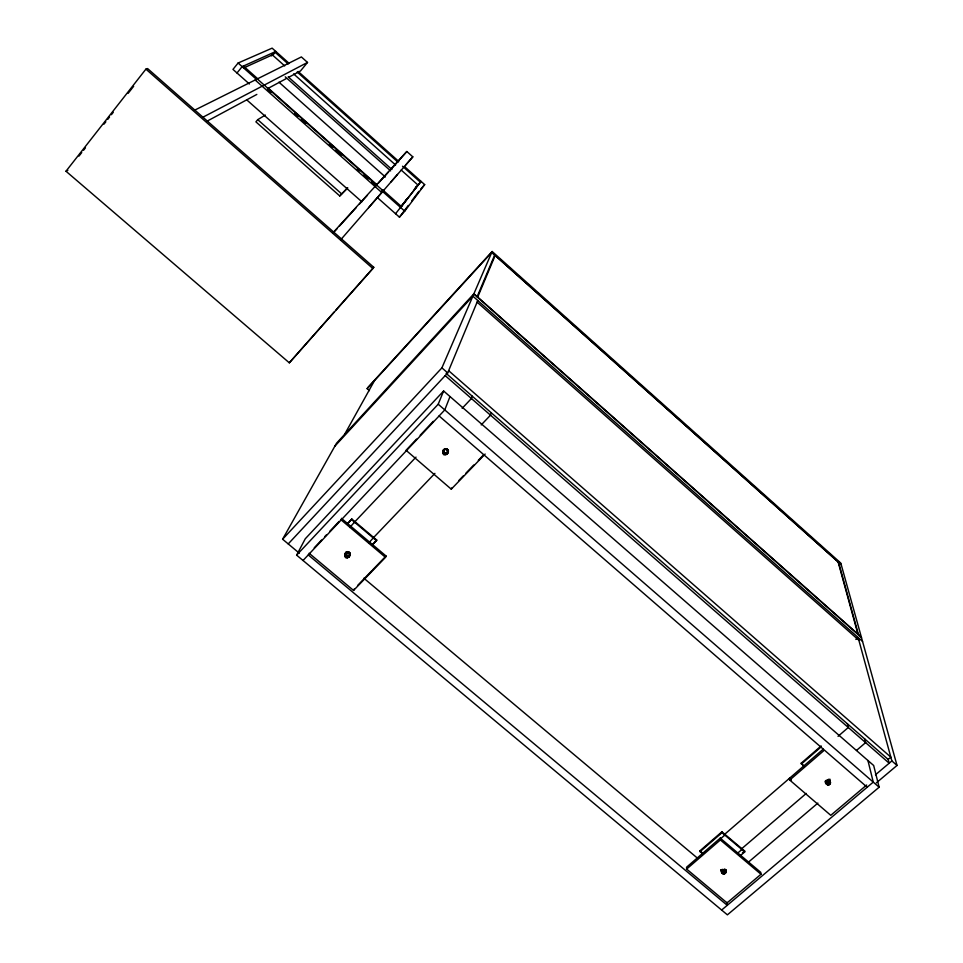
<?xml version="1.0" encoding="UTF-8"?>
<svg xmlns="http://www.w3.org/2000/svg" width="963" height="963" viewBox="0 0 963 963"><rect width="100%" height="100%" fill="white"/><g stroke="black" fill="none" stroke-linecap="round" stroke-linejoin="round"><path stroke-width="1.44" d="M344.971 554.182C357.767 550.415 341.347 565.498 345.922 552.353M447.446 453.838C446.218 439.898 438.069 462.071 448.228 452.153M830.624 782.69C820.392 773.47 829.588 794.343 830.202 780.211M726.15 871.936C717.218 862.692 723.923 882.722 726.018 869.794M721.203 870.034L723.634 871.828L726.006 870.058M825.447 781.595L828.409 782.847L830.262 780.487M345.573 552.834C344.224 555.482 348.75 557.721 350.087 555.073M442.932 452.225C443.702 444.81 442.655 457.461 448.06 452.429M491.25 412.778L490.516 415.185L481.211 424.924M416.558 439.104L406.037 450.287L451.262 489.168L451.671 487.928M472.243 396.178L471.425 398.526L462.156 408.324M447.819 453.332L448.445 451.563M446.338 454.5L446.76 453.332M447.639 450.889L448.048 449.721M446.651 454.392L447.073 453.224M447.807 451.166L448.216 450.01M446.94 454.247L447.362 453.067M447.939 451.466L448.349 450.299M447.205 454.055L447.626 452.887M448.024 451.779L448.445 450.612M445.014 454.536L445.436 453.368M446.627 450.022L447.049 448.854M445.339 454.596L445.773 453.417M446.916 450.19L447.338 449.023M445.676 454.608L446.098 453.429M446.013 454.572L446.302 453.417M444.087 454.139L444.509 452.971M444.376 454.307L444.798 453.14M444.689 454.44L445.111 453.272M446.314 449.89L446.736 448.722M443.365 453.441L443.799 452.273M444.665 449.829L445.087 448.662M443.57 453.705L444.003 452.526M443.811 453.934L444.244 452.766M443.052 451.286L443.486 450.13M442.98 452.55L443.401 451.382M443.787 450.275L444.22 449.107M443.064 452.863L443.498 451.695M444.063 450.082L444.485 448.914M443.197 453.164L443.63 451.984M444.352 449.938L444.774 448.77M450.01 396.551L444.774 409.925L303.032 560.49M309.111 553.256L353.565 590.439L385.501 557.348L386.031 556L341.408 518.335M296.628 555.145L438.213 404.219L443.618 390.99L873.67 765.501L879.135 787.216L727.39 914.85L296.628 555.145L305.259 538.786L443.618 390.99M288.226 543.914L447.699 372.922L477.78 300.516M372.537 544.877L376.774 540.087L351.832 519.009L347.884 523.198M477.636 297.29L495.187 255.412M353.565 590.439L354.155 589.043M477.094 296.821L494.693 254.978M373.668 537.462L369.034 542.663M299.312 553.183L282.604 539.22L441.909 367.866L492.153 251.499L840.771 563.066L897.022 765.441L876.354 782.859M349.328 556.674L350.279 554.507M347.643 557.601L348.245 556.253M347.775 557.589L348.377 556.241M349.256 554.098L349.858 552.762M348.088 557.517L348.69 556.181M349.425 554.363L350.026 553.027M348.377 557.421L348.979 556.072M349.653 554.953L350.159 553.316M348.654 557.276L349.509 555.759M349.701 555.254L350.303 553.918M349.136 556.903L350.315 554.086M348.269 553.268L348.871 551.931M346.487 557.457L347.089 556.108M346.8 557.541L347.414 556.205M348.558 553.436L349.16 552.1M347.125 557.601L347.727 556.253M347.45 557.613L348.052 556.265M345.404 556.734L346.006 555.398M346.993 552.979L347.607 551.643M347.318 552.991L347.932 551.655M345.633 556.963L346.247 555.627M345.898 557.156L346.511 555.82M347.643 553.051L348.257 551.715M346.186 557.324L346.788 555.976M347.968 553.135L348.57 551.799M344.85 554.447L345.464 553.111M344.742 555.157L346.15 552.148M344.802 555.639L345.356 554.002M345.789 553.316L346.403 551.98M344.898 555.94L345.5 554.604M346.066 553.171L346.68 551.835M345.031 556.229L345.633 554.881M346.367 553.075L346.969 551.739M345.199 556.494L345.801 555.145M346.812 552.991L347.282 551.667M354.962 521.657L349.725 527.507M347.583 523.824L351.832 519.009M344.537 434.506L374.475 380.662M282.604 539.22L336.508 443.245L473.904 293.751L861.379 637.181M369.431 390.641L367.156 388.679L367.794 387.535L492.153 251.499M372.886 268.533L373.776 267.293L147.556 68.542L145.907 69.143L65.978 171.233L289.321 362.822L372.886 268.533L145.907 69.143M377.568 197.752L399.44 217.169L404.737 211.162L424.671 184.607L404.34 166.418M289.321 362.822L334.101 312.072M399.44 217.169L408.276 205.432M411.815 200.737L418.881 191.336M401.836 205.588L407.229 198.607M414.403 189.314L416.209 186.978M401.776 205.805L407.241 198.727M414.535 189.278L416.353 186.918M401.691 206.19L417.99 185.052L401.186 170.03M421.096 181.417L395.552 213.726M78.966 156.102L81.747 152.551M83.6 150.192L85.454 147.821M103.992 124.155L105.846 121.783M107.7 119.424L109.553 117.053M111.407 114.693L113.261 112.322M128.091 93.387L133.652 86.285M289.237 63.45L272.12 48.15L238.102 63.028L232.962 69.396L249.381 83.974M237.006 72.995L242.146 66.628L275.815 51.46L273.432 54.397M271.554 55.866L274.744 51.942L288.19 63.979M265.331 115.066L257.723 119.665L255.905 121.856L339.758 195.958L347.715 187.954M194.345 110.324L301.383 56.937L307.51 62.439L300.504 70.949L288.599 77.353M339.758 195.958L347.523 187.857M340.83 239.631L412.814 156.849L406.831 151.492L391.64 168.585M368.552 207.731L383.214 190.891L257.29 78.93M390.942 181.983L397.49 174.459M405.664 165.058L412.814 156.849M415.535 187.845L420.446 182.26L402.51 166.214M420.747 189.049L424.671 184.607M336.087 309.833L373.776 267.293M332.981 232.745L406.831 151.492M333.222 232.938L337.255 228.508M339.265 226.281L356.382 207.418M359.404 204.096L367.469 195.212M378.543 183.006L388.619 171.92M367.156 388.679L491.78 252.366L841.193 564.583M334.871 446.17L472.869 296.159L862.547 641.394M314.239 547.815L321.606 539.99M324.868 536.511L326.493 534.79M329.828 531.251L339.108 521.392M420.169 435.264L433.302 421.313M353.927 522.74L416.004 457.124M373.114 538.04L434.915 473.375M371.814 545.275L376.774 540.087M357.562 585.516L371.646 570.903M372.464 570.06L386.031 556M458.749 480.597L463.215 475.963M465.899 473.182L473.784 464.997M478.298 460.326L483.691 454.729M451.262 489.168L485.147 454.042M855.854 639.432L858.093 637.446L891.87 760.939L897.022 765.441M704.976 852.255L702.773 854.157L699.884 850.871L721.913 831.803L744.64 851.003L744.724 851.906L740.294 855.698M801.192 763.214L804.213 766.548L801.192 763.214L821.15 745.94M699.932 851.774L721.985 832.694L721.913 831.803M801.336 764.056L821.307 746.77M720.228 838.123L686.571 867.206L686.631 869.071L727.065 902.897L760.987 874.26L760.782 872.37L720.228 838.123L720.36 839.953L760.987 874.26M724.2 834.692L823.196 749.166M838.039 736.346L848.283 727.498L847.428 723.839M720.396 838.929L724.838 835.102L724.766 834.211M686.631 869.071L720.36 839.953M866.664 785.014L830.768 815.324L789.732 780.054L823.546 750.875M741.245 849.101L806.284 793.416M856.492 750.442L865.617 742.629L864.69 738.91M737.441 853.314L741.883 849.51L741.799 848.608M742.425 852.893L744.64 851.003M825.279 782.088L828.613 779.236M724.814 868.927L722.599 870.817L722.527 869.902M825.435 782.943L829.889 779.139M748.468 862.138L817.876 803.094M445.183 375.618L889.186 763.202L888.163 759.41L890.835 757.147L448.626 370.683M875.451 774.818L891.87 760.939M721.636 910.047L873.26 782.112L867.928 760.505M206.539 121.458L256.832 94.422M267.425 88.74L285.951 78.773M202.808 117.269L307.51 62.439M65.978 171.233L67.855 170.307M243.603 67.976L272.348 54.891L284.675 65.905M308.256 554.929L727.246 905.316L727.029 902.367M699.884 850.871L702.725 853.254M344.886 553.448L349.268 557.132M363.833 578.197L697.85 858.478M351.543 519.635L376.509 540.737M721.985 832.694L744.724 851.906M340.782 519.611L385.501 557.348M791.43 779.994L789.467 778.309L789.732 780.054M438.213 404.219L879.135 787.216M439.092 415.956L867.194 787.228M441.909 367.866L447.699 372.922M446.122 373.367L888.163 759.41M473.832 293.932L861.464 637.494M477.094 302.153L858.864 640.263M246.709 99.839L361.847 201.785M257.723 119.665L341.588 193.828M243.422 66.05L258.012 79.014M268.111 87.994L376.93 184.764M382.54 189.747L401.607 206.708M238.102 63.028L256.676 79.544M267.846 89.475L271.205 92.46M294.678 113.321L298.024 116.294M301.383 119.28L305.849 123.252M329.322 144.113L332.668 147.098M336.027 150.084L341.612 155.043M357.261 168.958L359.5 170.945M363.966 174.917L368.432 178.889M371.79 181.875L376.256 185.847M381.842 190.818L404.737 211.162M255.147 79.989L381.781 192.54M288.19 76.871L391.917 169.476M285.253 76.847L390.641 170.896M278.945 82.18L385.344 176.987M298.169 71.455L398.754 161.423M297.158 71.996L398.032 162.205M293.631 73.91L395.588 165.022M491.744 252.438L841.229 564.703M838.52 562.187L858.502 634.87M838.075 561.79L858.021 634.436M830.19 781.33L830.431 783.352M829.937 781.848L830.106 783.834M829.528 782.293L829.877 784.051M829.287 782.474L829.637 784.243M829.011 782.63L829.36 784.4M828.722 782.763L829.059 784.52M828.409 782.847L828.746 784.616M828.084 782.907L828.433 784.664M827.951 782.919L828.288 784.676M827.759 782.919L828.096 784.689M827.434 782.907L827.771 784.664M827.109 782.847L827.446 784.616M826.507 782.642L827.145 784.52M826.23 782.486L826.579 784.243M825.773 782.088L826.326 784.063M825.291 781.053L825.941 783.605M725.946 870.323L725.849 872.695M725.536 871.034L725.681 872.923M725.103 871.419L725.476 873.116M724.838 871.563L724.983 873.441M724.561 871.684L724.694 873.561M724.26 871.768L724.393 873.646M723.815 871.828L724.092 873.694M723.634 871.828L723.767 873.706M723.321 871.816L723.454 873.694M723.008 871.756L723.141 873.634M722.707 871.671L722.84 873.549M722.419 871.551L722.551 873.429M722.154 871.407L722.286 873.285M721.696 871.021L722.045 873.104M721.191 869.613L721.66 872.671M721.179 869.77L721.335 871.912"/></g></svg>
